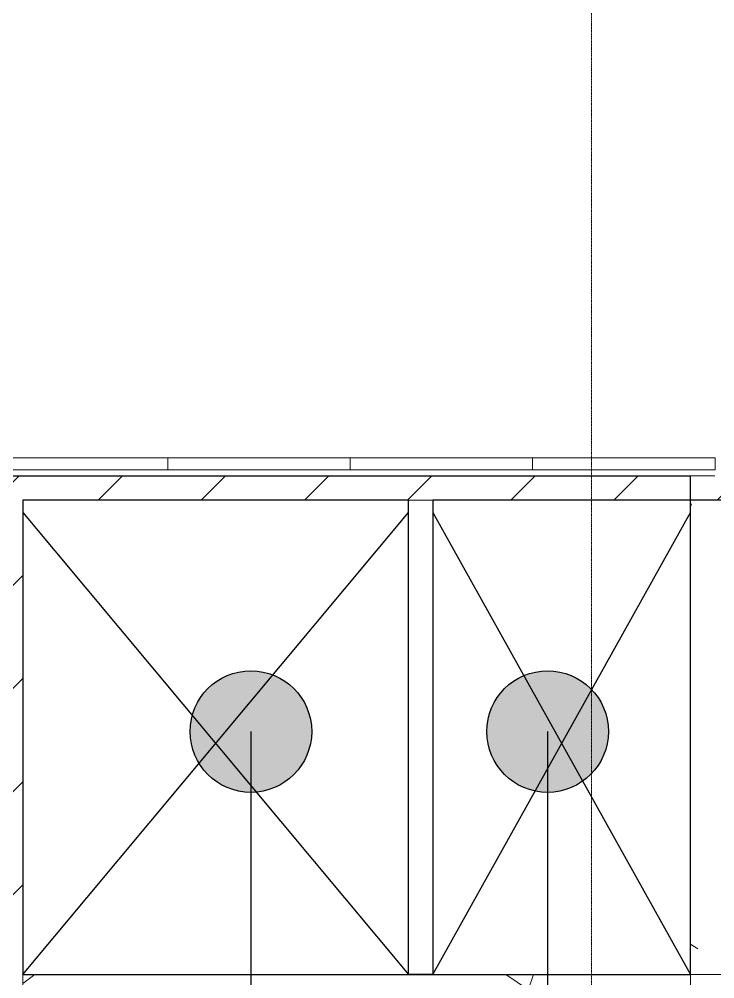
# Model space of a CAD drawing. Header units: millimetres. Extents: x 984 to 425800, y -34355 to 59419.
# Drawn here: x 324710 to 330431, y -13459 to -5567 of the extents above; entities that cross this region are included whole.
import ezdxf

# ---------------------------------------------------------------- set-up
doc = ezdxf.new("R2010")
doc.units = ezdxf.units.MM
doc.linetypes.add('DPA_Grid _ Level 100', pattern=[10, 5.5, -1.6, 1.3, -1.6])
for name, color, linetype, lineweight in [('_ _ A-DETL-OPENING', 1, 'Continuous', 25), ('A-FLOR-E', 2, 'Continuous', 9), ('A-GLAZ-CURT', 2, 'Continuous', 9), ('A-ROOM-IDEN', 3, 'Continuous', 25), ('A-WALL', 5, 'Continuous', 9), ('A-WALL-PATT', 1, 'Continuous', 9), ('S-GRID', 251, 'Continuous', 9), ('WALL-E', 2, 'Continuous', 9)]:
    doc.layers.add(name, color=color, linetype=linetype, lineweight=lineweight)
pattern_1 = [(50, (1017098.2, 0), (3643.682, -318.781), [381, -4191]), (355, (1017098, 0), (-704.856, 3821.136), [304.8, -3352.8]), (100.451, (1017401.8, -26.6), (2938.852, 3502.332), [323.8, -3561.801]), (46.184, (1017098, 1016), (5421.58, -840.856), [571.5, -6286.5]), (96.636, (1017550, 946), (4748.05, 4948.55), [485.7, -5342.7]), (351.184, (1017098, 1016), (4748.1, 4948.506), [457.2, -5029.2]), (21, (1017606.2, 762), (3032.288, -2045.304), [381, -4191]), (326, (1017606, 762), (1236.042, 3683.762), [304.8, -3352.8]), (71.451, (1017859, 591.6), (4268.343, 1638.425), [323.8, -3561.801]), (37.5, (1017098.2, 0), (61.772, 1691.1008), [167.64, -3144.52, 167.64, -3235.96, -3365.5]), (37.5, (1017098.2, 0), (61.772, 1691.1008), [-6715.76, 167.64, -3197.86]), (7.5, (1017098.2, 0), (1336.3933, 2003.6115), [167.64, -1772.92, 167.64, -3068.32, -1282.7]), (7.5, (1017098.2, 0), (1336.3933, 2003.6115), [-5176.52, 167.64, -1115.06]), (327.5, (1015965.3, 0), (2711.8178, -114.5786), [167.64, -1102.36, 167.64, -3794.76, -5257.8]), (327.5, (1015965.3, 0), (2711.8178, -114.5786), [-5232.4, 167.64, -5090.16]), (317.5, (1015457.3, 0), (2962.586, 508.5334), [167.64, -1483.36, 167.64, -2463.8, -3733.8]), (317.5, (1015457.3, 0), (2962.586, 508.5334), [-4282.44, 167.64, -3566.16])]
pattern_2 = [(45, (1017098.17, 0), (-424.26407, 424.26407), [])]

# ---------------------------------------------------------------- blocks, each defined once
blk = doc.blocks.new('System Panel - Facade_Solid Panel 100mm-18333758-4110-01 GROUND LEVEL - REFLECTED CEILING PLAN')
at = {"layer": 'A-GLAZ-CURT'}
for p, q in [((-695, 150), (695, 150)), ((695, 150), (-695, 150)), ((-695, 50), (695, 50)), ((695, 50), (-695, 50))]:
    blk.add_line(p, q, dxfattribs=at)
blk = doc.blocks.new('System Panel - Facade_Solid Panel 100mm-18333759-4110-01 GROUND LEVEL - REFLECTED CEILING PLAN')
at = {"layer": 'A-GLAZ-CURT'}
for p, q in [((-750, 150), (750, 150)), ((750, 150), (-750, 150)), ((-750, 50), (750, 50)), ((750, 50), (-750, 50))]:
    blk.add_line(p, q, dxfattribs=at)
blk = doc.blocks.new('System Panel - Facade_Solid Panel 100mm-6828144-4110-01 GROUND LEVEL - REFLECTED CEILING PLAN')
at = {"layer": 'A-GLAZ-CURT'}
for p, q in [((-750, 50), (-750, 150)), ((-750, 150), (750, 150)), ((750, 150), (750, 50)), ((750, 50), (-750, 50))]:
    blk.add_line(p, q, dxfattribs=at)

msp = doc.modelspace()

# ---------------------------------------------------------------- hatches: boundary and pattern name
at = {"layer": 'A-ROOM-IDEN'}
h = msp.add_hatch(color=256, dxfattribs=at)
edge = h.paths.add_edge_path()
edge.add_arc((326615.8, -11425.5), 500, 0, 360)
h = msp.add_hatch(color=256, dxfattribs=at)
edge = h.paths.add_edge_path()
edge.add_arc((329055.8, -11425.5), 500, 0, 360)
at = {"layer": 'A-WALL-PATT'}
h = msp.add_hatch(dxfattribs=at)
h.set_pattern_fill('FP_2', color=256, style=0, pattern_type=2)
h.set_pattern_definition(pattern_2)
h.paths.add_polyline_path([(334279.2, -9523), (334865.8, -9523), (334865.8, -9323), (322692.5, -9323), (322692.5, -9523), (333552.8, -9523)])
h = msp.add_hatch(dxfattribs=at)
h.set_pattern_fill('FP_1', color=256, style=0, pattern_type=2)
h.set_pattern_definition(pattern_1)
h.paths.add_polyline_path([(330430.8, -13423), (330430.8, -9323), (330230.8, -9323), (330230.8, -13423)])
h = msp.add_hatch(dxfattribs=at)
h.set_pattern_fill('FP_2', color=256, style=0, pattern_type=2)
h.set_pattern_definition(pattern_2)
h.paths.add_polyline_path([(324540.8, -13623), (324740.8, -13623), (324740.8, -9523), (324540.8, -9523), (324540.8, -13106)])
h = msp.add_hatch(dxfattribs=at)
h.set_pattern_fill('FP_1', color=256, style=0, pattern_type=2)
h.set_pattern_definition(pattern_1)
h.paths.add_polyline_path([(329194.6, -13623), (330230.8, -13623), (330230.8, -13423), (324740.8, -13423), (324740.8, -13623), (326289, -13623)])

# ---------------------------------------------------------------- linework, layer by layer
at = {"layer": '_ _ A-DETL-OPENING'}
for p, q in [((324740.8, -13423), (327910.8, -9623)), ((324740.8, -9623), (327910.8, -13423)), ((328110.8, -13423), (330230.8, -9623)), ((328110.8, -9623), (330230.8, -13423))]:
    msp.add_line(p, q, dxfattribs=at)
at = {"layer": 'A-FLOR-E'}
for p, q in [((324740.8, -13423), (332360.8, -13423)), ((330230.8, -13423), (324740.8, -13423)), ((330230.8, -15123), (330230.8, -13423)), ((330230.8, -13423), (334165.8, -13423)), ((334165.8, -13423), (330230.8, -13423)), ((330230.8, -13423), (330230.8, -15123))]:
    msp.add_line(p, q, dxfattribs=at)
at = {"layer": 'A-ROOM-IDEN'}
for p, q in [((326615.8, -11425.5), (326615.8, -28845.5)), ((329055.8, -11425.5), (329055.8, -33605.5))]:
    msp.add_line(p, q, dxfattribs=at)
for centre in [(326615.8, -11425.5), (329055.8, -11425.5)]:
    msp.add_circle(centre, 500, dxfattribs=at)
at = {"layer": 'A-WALL', "color": 7, "lineweight": 25}
for p, q in [((322692.5, -9323), (330230.8, -9323)), ((330230.8, -13423), (330230.8, -9323)), ((327910.8, -9523), (324740.8, -9523)), ((324740.8, -9523), (324740.8, -13423)), ((327910.8, -13422.6), (327910.8, -9523)), ((328110.8, -9523), (328110.8, -13422.6)), ((334740.8, -9523), (328110.8, -9523)), ((324740.8, -13423), (330230.8, -13423)), ((328110.8, -13422.6), (327910.8, -13422.6))]:
    msp.add_line(p, q, dxfattribs=at)
at = {"layer": 'A-WALL'}
for p, q in [((330230.8, -9323), (330430.8, -9323)), ((330230.8, -9323), (330430.8, -9323)), ((327910.8, -9523), (328110.8, -9523)), ((324740.8, -13623), (324740.8, -13423))]:
    msp.add_line(p, q, dxfattribs=at)
at = {"layer": 'S-GRID', "linetype": 'DPA_Grid _ Level 100'}
msp.add_line((329415.8, -30742.3), (329415.8, 54919.2), dxfattribs=at)
at = {"layer": 'WALL-E'}
for p, q in [((330230.8, -9323), (330430.8, -9323)), ((330230.8, -13423), (330230.8, -9523)), ((330230.8, -9523), (330230.8, -13423)), ((330230.8, -13423), (324740.8, -13423)), ((324740.8, -13423), (330230.8, -13423))]:
    msp.add_line(p, q, dxfattribs=at)

# ---------------------------------------------------------------- block references
at = {"layer": 'A-GLAZ-CURT'}
for name, p in [('System Panel - Facade_Solid Panel 100mm-6828144-4110-01 GROUND LEVEL - REFLECTED CEILING PLAN', (325182.5, -9323)), ('System Panel - Facade_Solid Panel 100mm-18333758-4110-01 GROUND LEVEL - REFLECTED CEILING PLAN', (325235.8, -9323)), ('System Panel - Facade_Solid Panel 100mm-18333759-4110-01 GROUND LEVEL - REFLECTED CEILING PLAN', (326680.8, -9323)), ('System Panel - Facade_Solid Panel 100mm-6828144-4110-01 GROUND LEVEL - REFLECTED CEILING PLAN', (326682.5, -9323)), ('System Panel - Facade_Solid Panel 100mm-18333759-4110-01 GROUND LEVEL - REFLECTED CEILING PLAN', (328180.8, -9323)), ('System Panel - Facade_Solid Panel 100mm-6828144-4110-01 GROUND LEVEL - REFLECTED CEILING PLAN', (328182.5, -9323)), ('System Panel - Facade_Solid Panel 100mm-18333759-4110-01 GROUND LEVEL - REFLECTED CEILING PLAN', (329680.8, -9323)), ('System Panel - Facade_Solid Panel 100mm-6828144-4110-01 GROUND LEVEL - REFLECTED CEILING PLAN', (329682.5, -9323))]:
    msp.add_blockref(name, p, dxfattribs=at)

doc.saveas('drawing.dxf')
